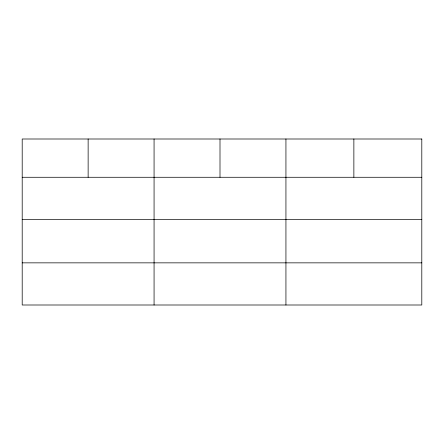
<?xml version="1.0" encoding="UTF-8"?>
<svg xmlns="http://www.w3.org/2000/svg" width="444" height="444" viewBox="0 0 444 444"><rect width="100%" height="100%" fill="white"/><g stroke="black" fill="none" stroke-linecap="round" stroke-linejoin="round"><path stroke-width="0.67" d="M22.2 177.278L421.8 177.278M22.2 219.425L421.8 219.425M22.2 262.854L421.8 262.854M353.868 139L353.868 177.278M285.936 139L285.936 305M220.002 139L220.002 177.278M154.068 139L154.068 305M88.134 139L88.134 177.278M421.8 139L22.2 139L22.2 305L421.8 305L421.8 139"/></g></svg>
